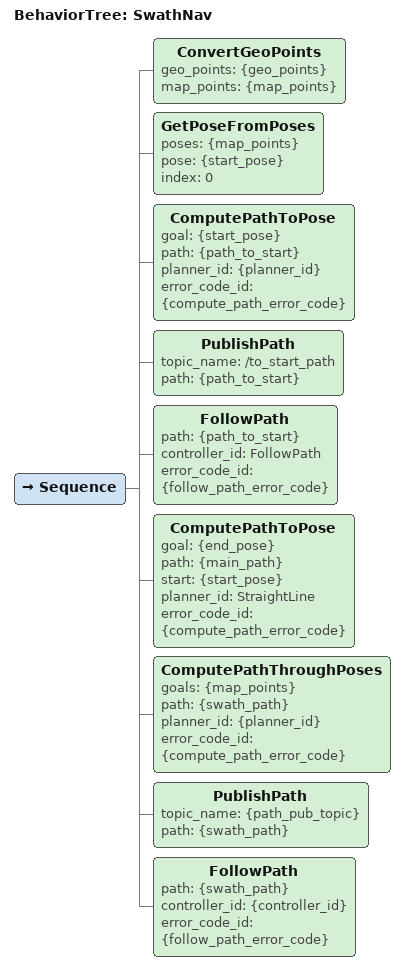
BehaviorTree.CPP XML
<root BTCPP_format="4" main_tree_to_execute="SwathNav">
  <BehaviorTree ID="SwathNav">
    <Sequence>
      <!-- Convert WGS84 coordinates to map frame using robot_localization/fromLL -->
      <ConvertGeoPoints geo_points="{geo_points}" map_points="{map_points}"/>
      <GetPoseFromPoses poses="{map_points}" pose="{start_pose}" index="0" />
      <ComputePathToPose goal="{start_pose}" path="{path_to_start}" planner_id="{planner_id}" error_code_id="{compute_path_error_code}"/>
      <PublishPath topic_name="/to_start_path" path="{path_to_start}"/>
      <FollowPath path="{path_to_start}" controller_id="FollowPath" error_code_id="{follow_path_error_code}"/>
      <!-- Compute swath path -->
      <ComputePathToPose goal="{end_pose}" path="{main_path}" start="{start_pose}" planner_id="StraightLine" error_code_id="{compute_path_error_code}"/>
      <!-- Compute path through all waypoints -->
      <ComputePathThroughPoses goals="{map_points}" path="{swath_path}" planner_id="{planner_id}" error_code_id="{compute_path_error_code}"/>
      <PublishPath topic_name="{path_pub_topic}" path="{swath_path}"/>
      <!-- Follow the computed path -->
      <FollowPath path="{swath_path}" controller_id="{controller_id}" error_code_id="{follow_path_error_code}"/>

    </Sequence>
  </BehaviorTree>
</root>
